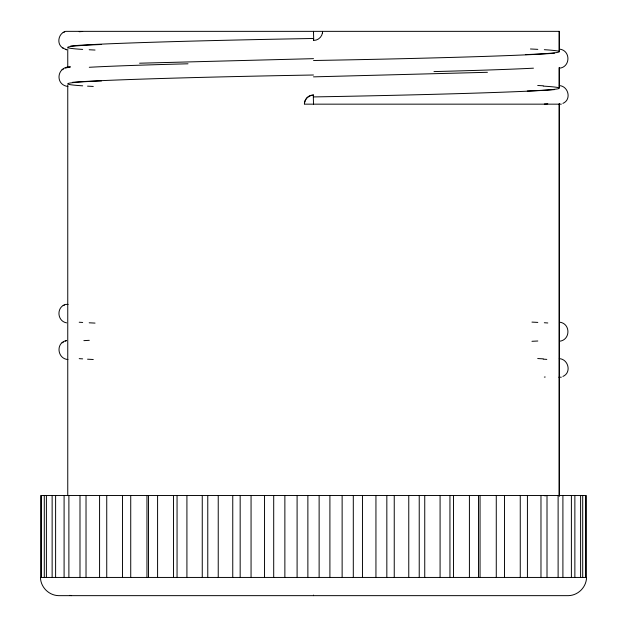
<?xml version="1.0" encoding="UTF-8"?>
<svg xmlns="http://www.w3.org/2000/svg" width="627" height="627" viewBox="0 0 627 627"><rect width="100%" height="100%" fill="white"/><g stroke="black" fill="none" stroke-linecap="round" stroke-linejoin="round"><path stroke-width="0.94" d="M559.245 31.35L559.245 50.936L559.245 31.35L65.694 31.35C57.997 33.278 56.093 44.932 63.562 48.35M304.408 103.784L304.542 102.569A9.099 9.091 0 0 1 313.288 95.069L313.5 104.16L313.5 103.596M322.591 31.773L322.466 32.902M70.13 66.932C56.783 66.321 54.729 84.864 67.935 86.471M65.365 341.127L66.564 340.555C55.403 342.585 57.261 358.879 67.935 359.522M68.124 304.401L65.694 304.401C56.211 306.877 56.932 321.228 66.619 322.866M562.905 103.392C571.84 99.615 568.399 86.064 559.292 85.585M562.905 376.443C571.84 372.665 568.399 359.106 559.292 358.636M63.186 32.58L64.393 32.001M65.365 68.077L70.389 66.901M62.073 69.754L63.288 69.166M63.186 305.631L64.393 305.051M62.073 342.797L63.288 342.217M559.731 68.171C570.594 66.807 570.688 50.575 559.786 49.149M559.731 341.221C570.594 339.858 570.688 323.618 559.786 322.2M139.586 63.209L313.5 58.656M487.422 72.301L313.5 76.862M561.322 104.16L304.401 104.16A9.099 9.099 0 0 1 313.288 95.061M558.876 377.211L561.322 377.211M62.347 47.77L66.619 49.823L65.427 49.243M586.308 577.443L586.308 495.534L40.692 495.534L40.692 577.443M585.602 495.534L585.602 577.443M582.71 495.534L582.71 577.443M580.602 495.534L580.602 577.443M574.865 495.534L574.865 577.443M571.393 495.534L571.393 577.443M562.905 495.534L562.905 577.443M558.116 495.534L558.116 577.443M547.01 495.534L547.01 577.443M540.976 495.534L540.976 577.443M527.425 495.534L527.425 577.443M520.261 495.534L520.261 577.443M504.476 495.534L504.476 577.443M496.271 495.534L496.271 577.443M480.047 495.534L480.047 577.443M478.511 495.534L478.511 577.443M469.411 495.534L469.411 577.443M453.501 495.534L453.501 577.443M449.943 495.534L449.943 577.443M440.083 495.534L440.083 577.443M424.745 495.534L424.745 577.443M419.228 495.534L419.228 577.443M408.765 495.534L408.765 577.443M394.242 495.534L394.242 577.443M386.835 495.534L386.835 577.443M375.941 495.534L375.941 577.443M362.461 495.534L362.461 577.443M353.299 495.534L353.299 577.443M342.13 495.534L342.13 577.443M329.904 495.534L329.904 577.443M319.127 495.534L319.127 577.443M313.5 31.922L313.5 31.35L313.712 40.449A9.099 9.091 89.7 0 0 322.466 32.894M313.5 39.885L313.5 40.457M313.5 95.061L313.5 95.625M313.5 595.078L313.5 595.65M307.873 495.534L307.873 577.443M297.096 495.534L297.096 577.443M284.87 495.534L284.87 577.443M273.701 495.534L273.701 577.443M264.539 495.534L264.539 577.443M251.059 495.534L251.059 577.443M240.165 495.534L240.165 577.443M232.758 495.534L232.758 577.443M218.235 495.534L218.235 577.443M207.772 495.534L207.772 577.443M202.255 495.534L202.255 577.443M186.917 495.534L186.917 577.443M177.057 495.534L177.057 577.443M173.499 495.534L173.499 577.443M157.589 495.534L157.589 577.443M148.489 495.534L148.489 577.443M146.953 495.534L146.953 577.443M130.73 495.534L130.73 577.443M122.524 495.534L122.524 577.443M106.739 495.534L106.739 577.443M99.575 495.534L99.575 577.443M86.024 495.534L86.024 577.443M79.99 495.534L79.99 577.443M68.884 495.534L68.884 577.443M67.755 48.969L67.755 67.559M67.755 85.178L67.755 495.306M64.095 495.534L64.095 577.443M55.607 495.534L55.607 577.443M52.135 495.534L52.135 577.443M46.398 495.534L46.398 577.443M44.29 495.534L44.29 577.443M41.398 495.534L41.398 577.443M544.181 495.675A245.878 5.792 0 0 1 545.96 495.792M83.869 340.641A245.878 4.154 -0.9 0 1 89.293 340.328M537.707 358.534A245.878 4.154 0.9 0 1 543.131 358.848M543.256 359.161A245.878 5.792 0 0 1 546.807 359.396M537.809 341.002A245.878 4.154 -0.9 0 1 531.962 341.3M95.038 323.093A245.878 4.154 0.9 0 1 89.191 322.795M82.67 322.466A245.878 5.792 0 0 1 79.214 322.231M531.962 322.106A245.878 4.154 0.9 0 1 537.809 322.411M544.33 322.74A245.878 5.792 0 0 1 547.786 322.976M545.231 377.015A245.878 5.792 0 0 1 544.33 377.078M93.274 359.498A245.878 4.154 0.9 0 1 87.545 359.193M82.67 358.871A245.878 5.792 0 0 1 79.214 358.636M71.611 595.626A245.878 5.792 0 0 1 69.816 595.36M554.472 89.598A245.878 4.044 -1 0 1 313.539 96.919M70.694 46.006A245.878 3.997 -1 0 1 313.453 38.482M554.472 53.193A245.878 4.044 -1 0 1 313.539 60.505M89.293 67.285A245.878 4.154 -0.9 0 1 188.014 63.789M537.707 85.484A245.878 4.154 0.9 0 1 543.131 85.797M543.256 86.111A245.878 5.792 0 0 1 527.268 91.033M72.528 82.317A245.878 4.044 -1 0 1 313.461 75.005M533.452 68.178A245.878 4.154 -0.9 0 1 433.986 71.58M95.038 50.05A245.878 4.154 0.9 0 1 89.191 49.745M82.67 49.415A245.878 5.792 0 0 1 101.598 44.486M79.214 31.726A245.878 5.792 0 0 1 82.67 31.483M530.458 48.984A245.878 4.154 0.9 0 1 537.809 49.361M544.33 49.69A245.878 5.792 0 0 1 525.402 54.62M547.786 103.792A245.878 5.792 0 0 1 544.33 104.027M93.274 86.448A245.878 4.154 0.9 0 1 87.545 86.142M82.67 85.821A245.878 5.792 0 0 1 101.598 80.899M559.245 103.823L559.245 496.067L559.245 103.823M559.245 67.591L559.245 87.177L559.245 67.591M586.551 577.443C586.355 587.225 578.125 595.454 568.344 595.65L58.656 595.65C48.875 595.454 40.645 587.225 40.449 577.443L586.519 577.443"/></g></svg>
